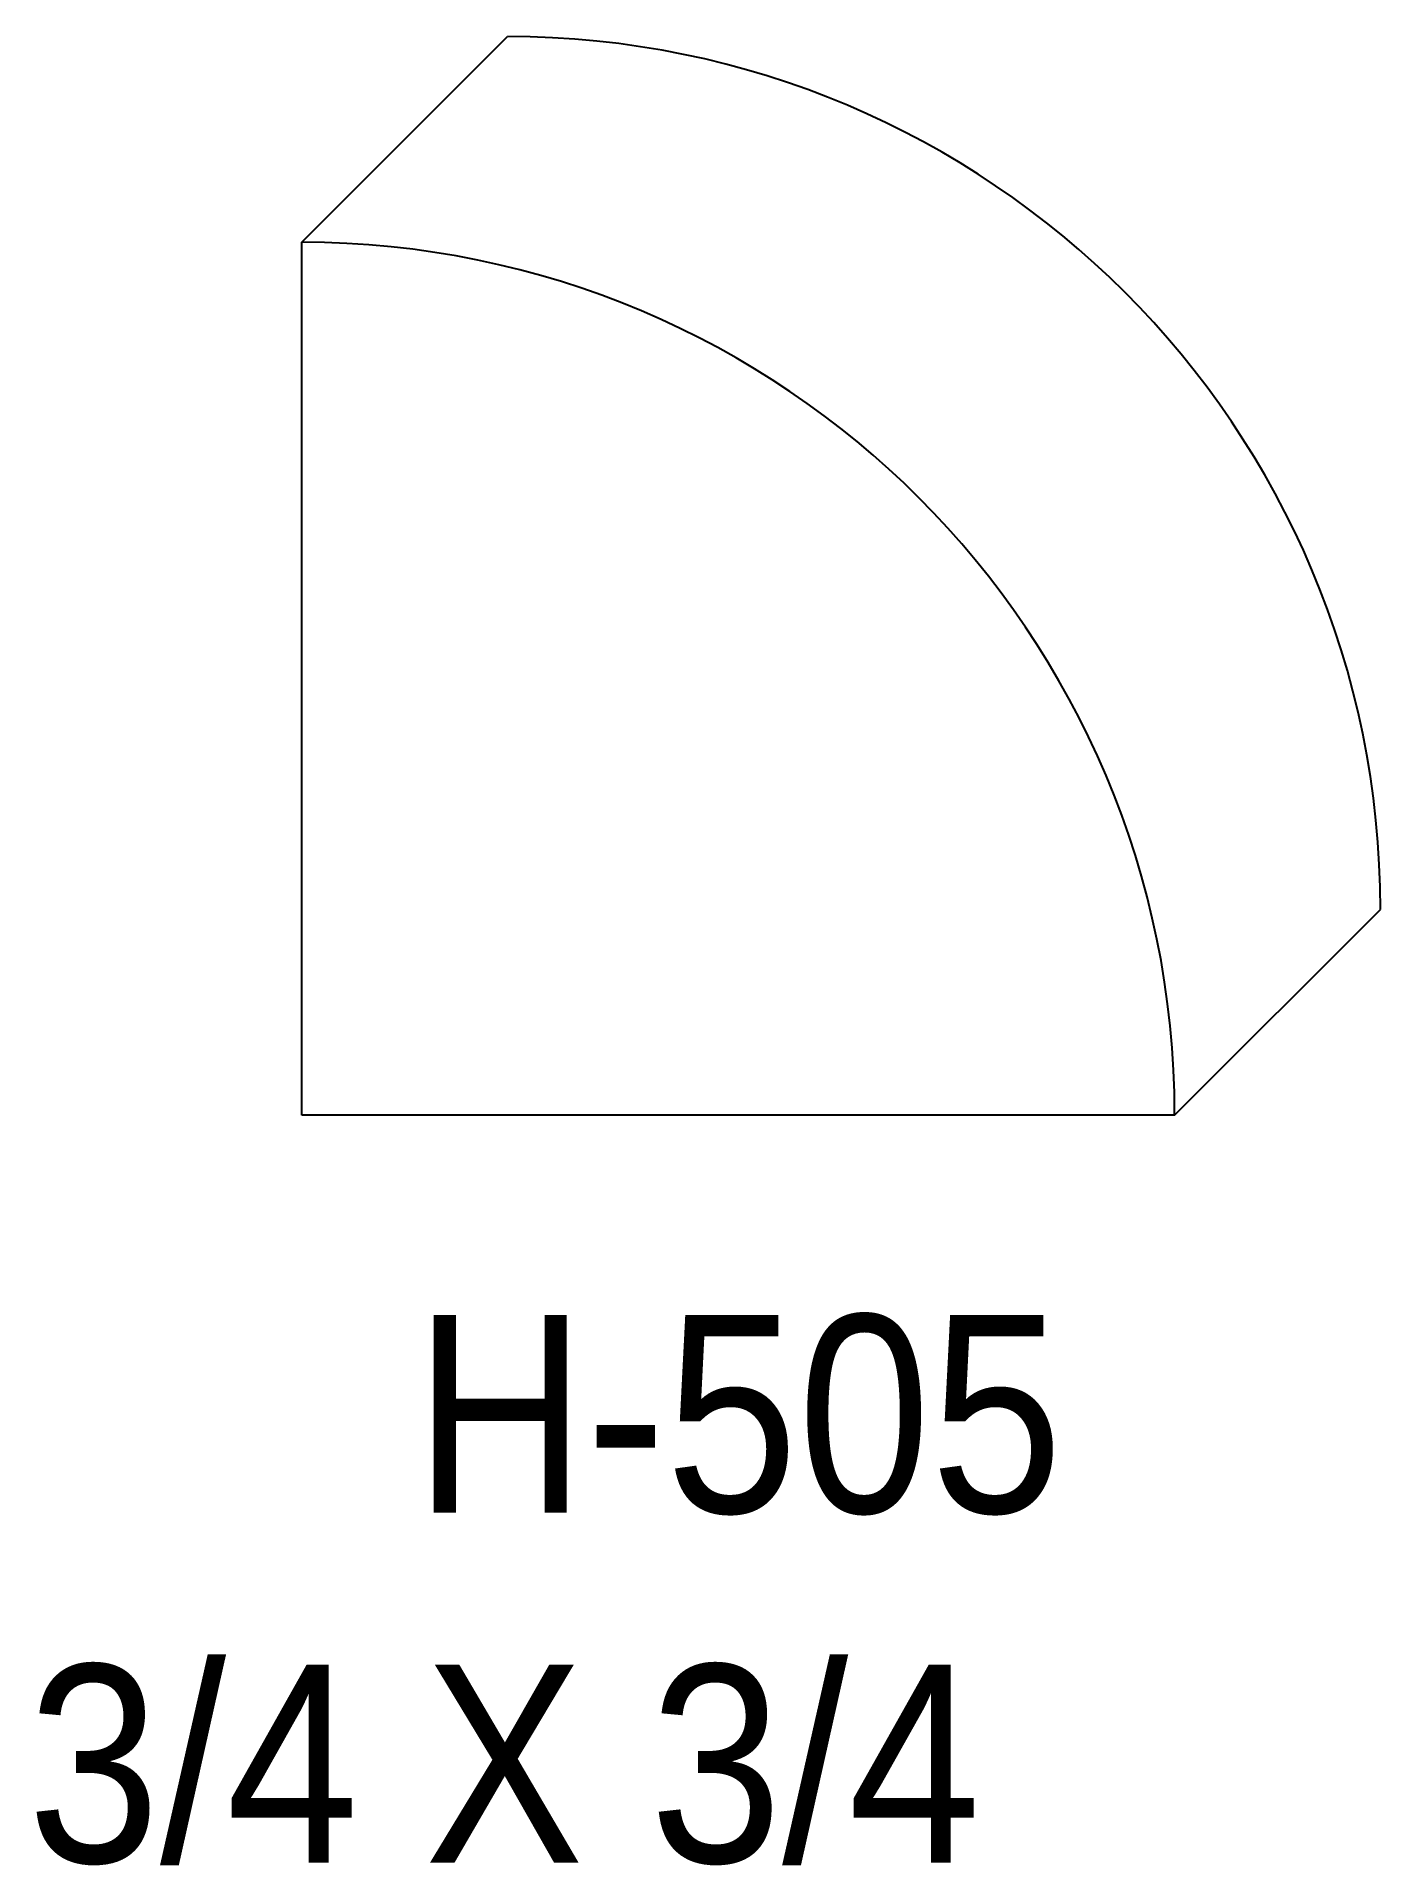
# Model space of a CAD drawing. Extents: x 77.48 to 78.63, y 164.08 to 165.66.
import ezdxf

# ---------------------------------------------------------------- set-up
doc = ezdxf.new("R2010")
doc.units = 0
doc.header["$LTSCALE"] = 5
doc.layers.add('PROFILE', color=7, linetype='CONTINUOUS')
doc.styles.add('TXT', font='TXT', dxfattribs={"height": 3.5})

msp = doc.modelspace()

# ---------------------------------------------------------------- linework, layer by layer
at = {"layer": 'PROFILE', "color": 1, "linetype": 'CONTINUOUS'}
for p, q in [((77.7071, 165.4786), (77.8839, 165.6553)), ((77.7071, 164.7288), (77.7071, 165.4786)), ((78.4569, 164.7288), (78.6337, 164.9055)), ((78.4569, 164.7288), (77.7071, 164.7288))]:
    msp.add_line(p, q, dxfattribs=at)
for centre in [(77.8839, 164.9055), (77.7071, 164.7288)]:
    msp.add_ellipse(centre, major_axis=(0.7498, 0), ratio=1, start_param=0, end_param=1.570796, dxfattribs=at)

# ---------------------------------------------------------------- texts
at = {"layer": 'PROFILE', "color": 1, "linetype": 'CONTINUOUS', "style": 'TXT', "width": 0.9}
for s, p in [('H-505', (77.8037, 164.3872)), ('3/4 X 3/4', (77.4715, 164.0867))]:
    msp.add_text(s, height=0.16996, dxfattribs=at).set_placement(p)

doc.saveas('drawing.dxf')
